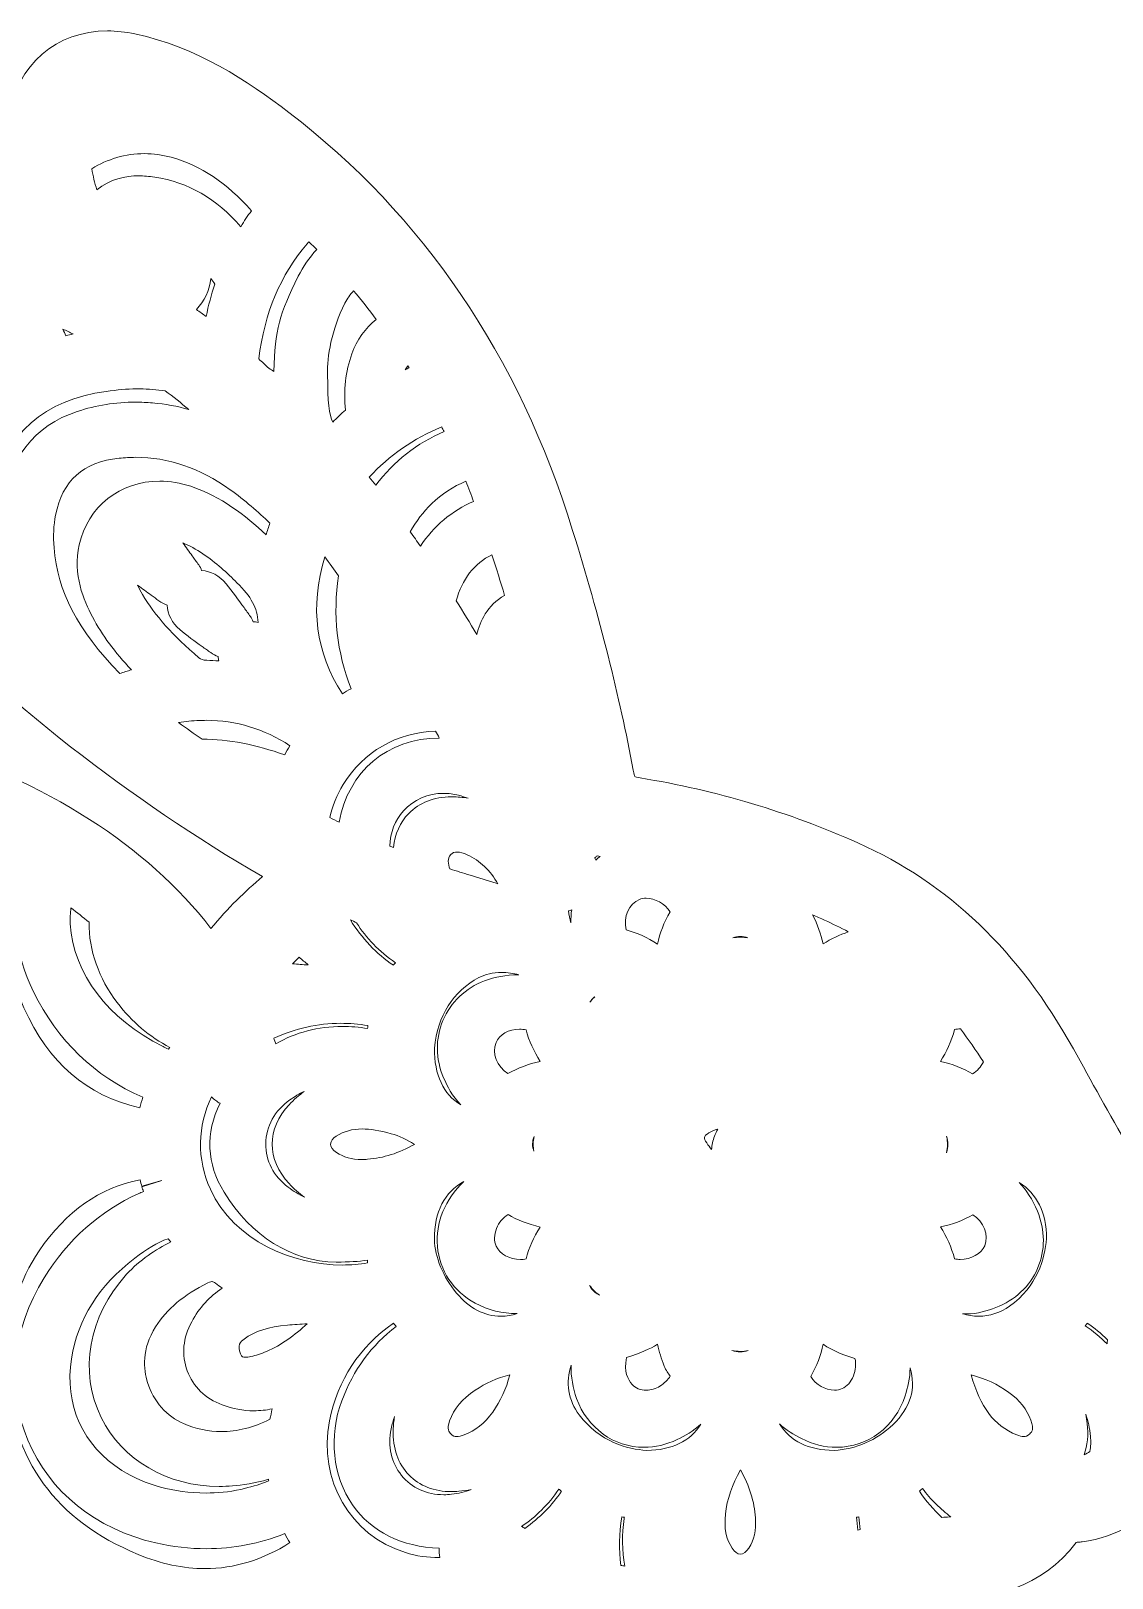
# Model space of a CAD drawing. Extents: x -678 to 5145, y -2063 to -793.
# Drawn here: x 1618 to 2184, y -1614 to -804 of the extents above; entities that cross this region are included whole.
import ezdxf

# ---------------------------------------------------------------- set-up
doc = ezdxf.new("R2010")
doc.units = 0
doc.header["$MEASUREMENT"] = 0
doc.layers.add('Layer 1', color=7, linetype='Continuous')

msp = doc.modelspace()

# ---------------------------------------------------------------- linework, layer by layer
at = {"layer": 'Layer 1', "lineweight": 0}
for points, knots in [([(2230.75, -1447.84), (2207.47, -1415.81), (2187.89, -1380.47), (2168.94, -1346.28), (2168.94, -1346.28), (2163.71, -1336.84), (2163.71, -1336.84), (2135.13, -1285.39), (2098.18, -1250.09), (2050.76, -1228.92), (2014.71, -1212.83), (1976.36, -1201.39), (1936.83, -1194.94), (1935.15, -1194.67), (1934.35, -1194.36), (1934.02, -1194.21), (1933.86, -1193.87), (1933.53, -1192.96), (1933.15, -1190.82), (1926.04, -1152.48), (1915.68, -1111.43), (1901.43, -1065.34), (1873.21, -973.96), (1823.19, -900.34), (1752.79, -846.57), (1731.13, -830.02), (1704.61, -812.19), (1672.13, -805.39), (1667.24, -804.37), (1662.42, -803.86), (1657.77, -803.86), (1630.9, -803.86), (1610.86, -821.26), (1605.47, -849.28), (1601.64, -869.12), (1605.89, -887.45), (1611.75, -904.66), (1584.46, -896.66), (1555.39, -892.56), (1525.18, -892.47), (1525.18, -892.47), (1524.93, -892.47), (1524.93, -892.47), (1491.42, -892.47), (1470.37, -913.57), (1469.96, -947.53), (1469.82, -959.97), (1471.8, -972.25), (1476.07, -985.06), (1489.4, -1025.13), (1512.58, -1061.64), (1546.88, -1096.66), (1604.72, -1155.7), (1669.3, -1206.13), (1738.93, -1246.61), (1730.11, -1254.17), (1720.6, -1263.22), (1711.99, -1273.73), (1694.97, -1251.84), (1673.62, -1232.67), (1648.44, -1216.73), (1594.63, -1182.64), (1532.83, -1163.24), (1459.49, -1157.4), (1442.07, -1156.01), (1425.06, -1155.32), (1408.92, -1155.32), (1347.3, -1155.32), (1292.89, -1165.25), (1242.61, -1185.71), (1124.61, -1233.69), (1041.18, -1319.55), (994.61, -1440.93), (962.8, -1523.86), (949.1, -1617.12), (952.73, -1726.02), (953.22, -1741.18), (953.93, -1755.97), (954.66, -1771.6), (930.01, -1753.82), (905.42, -1744.5), (879.82, -1743.15), (877.94, -1743.04), (876.03, -1743), (874.16, -1743), (813.04, -1743), (760.61, -1794.85), (757.25, -1858.61), (754.36, -1913.68), (779.64, -1955.15), (832.42, -1981.89), (876.2, -2004.08), (923.11, -2012.19), (967.27, -2017.65), (1020.17, -2024.21), (1078.3, -2027.56), (1150.23, -2028.25), (1165.53, -2028.4), (1181.72, -2028.45), (1199.72, -2028.45), (1225.59, -2028.45), (1251.9, -2028.31), (1277.33, -2028.16), (1302.74, -2028.04), (1329.01, -2027.89), (1354.83, -2027.89), (1391.7, -2027.89), (1422.14, -2028.18), (1450.65, -2028.82), (1485.49, -2029.6), (1519.48, -2031.13), (1552.18, -2040.99), (1577.07, -2048.49), (1599.6, -2052.14), (1621.08, -2052.14), (1623.52, -2052.14), (1626, -2052.1), (1628.42, -2052.01), (1650.94, -2051.12), (1668.97, -2042.43), (1679.18, -2027.54), (1689.34, -2012.7), (1690.94, -1992.84), (1683.69, -1971.62), (1679.36, -1958.94), (1672.93, -1947.28), (1664.09, -1936.13), (1667.32, -1934.27), (1670.38, -1932.34), (1673.26, -1930.33), (1677.63, -1938.53), (1682.15, -1946.69), (1686.54, -1954.64), (1691.11, -1962.91), (1695.85, -1971.49), (1700.34, -1979.94), (1708.8, -1995.86), (1721.04, -2008.03), (1736.73, -2016.14), (1774.78, -2035.76), (1814.19, -2045.73), (1853.81, -2045.73), (1865.4, -2045.73), (1877.17, -2044.87), (1888.79, -2043.17), (1899.5, -2041.61), (1910.14, -2039.44), (1920.41, -2037.35), (1934.42, -2034.48), (1948.91, -2031.53), (1963.32, -2030.22), (2005.98, -2026.3), (2033.71, -1995.68), (2035.68, -1950.32), (2037.59, -1906.36), (2013.56, -1873.66), (1971.39, -1862.84), (1956.56, -1859.03), (1941.26, -1857.17), (1924.6, -1857.17), (1914.82, -1857.17), (1904.86, -1857.81), (1894.13, -1859.12), (1893.45, -1859.21), (1892.83, -1859.25), (1892.32, -1859.27), (1892.21, -1858.9), (1892.09, -1858.41), (1891.96, -1857.79), (1890.28, -1849.59), (1889.72, -1841.2), (1889.12, -1832.29), (1888.9, -1828.84), (1888.66, -1825.4), (1888.35, -1821.98), (1888.26, -1820.76), (1888.31, -1820.17), (1888.37, -1819.95), (1888.5, -1819.81), (1888.86, -1819.5), (1889.65, -1819.02), (1912.93, -1805.43), (1931.76, -1785.47), (1947.25, -1757.98), (1964.1, -1728.08), (1979.99, -1695.16), (1998.77, -1651.22), (1999.02, -1650.64), (1999.22, -1650.07), (1999.41, -1649.55), (2012.56, -1647.67), (2024.36, -1643.01), (2035.82, -1638.49), (2042.75, -1635.75), (2049.29, -1633.17), (2055.97, -1631.24), (2067.9, -1627.78), (2080.48, -1626.94), (2093.79, -1626.06), (2096.34, -1625.9), (2098.91, -1625.74), (2101.46, -1625.53), (2120.21, -1624.17), (2147.1, -1619.5), (2165.15, -1595.22), (2165.5, -1595.17), (2165.88, -1595.13), (2166.19, -1595.09), (2166.88, -1595.02), (2167.56, -1594.95), (2168.23, -1594.86), (2186.77, -1592.25), (2202.08, -1583.47), (2213.76, -1568.77), (2226.64, -1552.54), (2235.65, -1534.61), (2240.57, -1515.46), (2247.4, -1488.94), (2244.09, -1466.18), (2230.75, -1447.84)], [0, 0, 0, 0, 1, 1, 1, 2, 2, 2, 3, 3, 3, 4, 4, 4, 5, 5, 5, 6, 6, 6, 7, 7, 7, 8, 8, 8, 9, 9, 9, 10, 10, 10, 11, 11, 11, 12, 12, 12, 13, 13, 13, 14, 14, 14, 15, 15, 15, 16, 16, 16, 17, 17, 17, 18, 18, 18, 19, 19, 19, 20, 20, 20, 21, 21, 21, 22, 22, 22, 23, 23, 23, 24, 24, 24, 25, 25, 25, 26, 26, 26, 27, 27, 27, 28, 28, 28, 29, 29, 29, 30, 30, 30, 31, 31, 31, 32, 32, 32, 33, 33, 33, 34, 34, 34, 35, 35, 35, 36, 36, 36, 37, 37, 37, 38, 38, 38, 39, 39, 39, 40, 40, 40, 41, 41, 41, 42, 42, 42, 43, 43, 43, 44, 44, 44, 45, 45, 45, 46, 46, 46, 47, 47, 47, 48, 48, 48, 49, 49, 49, 50, 50, 50, 51, 51, 51, 52, 52, 52, 53, 53, 53, 54, 54, 54, 55, 55, 55, 56, 56, 56, 57, 57, 57, 58, 58, 58, 59, 59, 59, 60, 60, 60, 61, 61, 61, 62, 62, 62, 63, 63, 63, 64, 64, 64, 65, 65, 65, 66, 66, 66, 67, 67, 67, 68, 68, 68, 69, 69, 69, 70, 70, 70, 71, 71, 71, 72, 72, 72, 73, 73, 73, 73]), ([(1677.14, -868.1), (1681.87, -868.1), (1686.59, -868.75), (1691.18, -870.03), (1706.76, -874.37), (1720.2, -883.29), (1733.16, -898.01), (1731.19, -900.71), (1729.37, -903.5), (1727.65, -906.34), (1714.94, -891.62), (1700.11, -883.11), (1682.51, -880.4), (1679.6, -879.94), (1676.79, -879.72), (1674.17, -879.72), (1667.32, -879.72), (1659.17, -881.31), (1652.18, -887.04), (1651.12, -883.42), (1650.21, -879.76), (1649.52, -876.02), (1657.73, -870.89), (1667.33, -868.1), (1677.14, -868.1)], [0, 0, 0, 0, 1, 1, 1, 2, 2, 2, 3, 3, 3, 4, 4, 4, 5, 5, 5, 6, 6, 6, 7, 7, 7, 8, 8, 8, 8]), ([(1762.29, -915.39), (1762.61, -914.99), (1762.96, -914.61), (1763.31, -914.23), (1764.67, -915.59), (1766.04, -916.96), (1767.39, -918.34), (1763.45, -922.55), (1760.17, -927.25), (1757.66, -932.32), (1747.95, -951.88), (1745.4, -960.23), (1744.96, -982.16), (1744.07, -981.58), (1743.19, -980.99), (1742.32, -980.45), (1740.46, -978.72), (1738.69, -977.11), (1736.98, -975.58), (1740.13, -951.3), (1748.42, -931.59), (1762.29, -915.39)], [0, 0, 0, 0, 1, 1, 1, 2, 2, 2, 3, 3, 3, 4, 4, 4, 5, 5, 5, 6, 6, 6, 7, 7, 7, 7]), ([(1714.03, -936.36), (1712.15, -941.95), (1710.64, -947.64), (1709.47, -953.38), (1707.76, -952.14), (1706.05, -950.9), (1704.32, -949.7), (1708.54, -945.34), (1711.2, -939.71), (1711.99, -933.52), (1712.66, -934.45), (1713.35, -935.39), (1714.03, -936.36)], [0, 0, 0, 0, 1, 1, 1, 2, 2, 2, 3, 3, 3, 4, 4, 4, 4]), ([(1782.16, -946.42), (1783.34, -944.07), (1784.89, -941.86), (1786.72, -939.86), (1790.81, -944.78), (1794.77, -949.82), (1798.57, -954.94), (1792.84, -959.42), (1788.41, -965.56), (1785.82, -972.85), (1782.49, -982.18), (1781.32, -992.11), (1782.4, -1002.36), (1780.17, -1004.33), (1777.95, -1006.46), (1775.73, -1008.74), (1773.82, -1004.57), (1773.16, -998.52), (1773.05, -983.69), (1773.05, -983.69), (1773.05, -983.43), (1773.05, -983.43), (1772.8, -974.69), (1775.06, -960.37), (1782.16, -946.42)], [0, 0, 0, 0, 1, 1, 1, 2, 2, 2, 3, 3, 3, 4, 4, 4, 5, 5, 5, 6, 6, 6, 7, 7, 7, 8, 8, 8, 8]), ([(1639.84, -962.52), (1638.55, -962.79), (1637.28, -963.09), (1636, -963.41), (1635.44, -962.25), (1634.91, -961.1), (1634.4, -959.95), (1636.22, -960.79), (1638.04, -961.65), (1639.84, -962.52)], [0, 0, 0, 0, 1, 1, 1, 2, 2, 2, 3, 3, 3, 3]), ([(1815.15, -979.28), (1815.35, -979.61), (1815.55, -979.94), (1815.75, -980.25), (1815.06, -980.57), (1814.35, -980.9), (1813.66, -981.23), (1814.06, -980.61), (1814.55, -979.94), (1815.15, -979.28)], [0, 0, 0, 0, 1, 1, 1, 2, 2, 2, 3, 3, 3, 3]), ([(1602.79, -1090.57), (1599.95, -1087.91), (1597.18, -1085.29), (1594.5, -1082.68), (1593.81, -1075.27), (1593.83, -1067.47), (1594.56, -1059.46), (1594.94, -1055.1), (1595.76, -1050.46), (1597.03, -1045.25), (1604.57, -1014.62), (1624.74, -996.92), (1657.01, -992.63), (1662.96, -991.85), (1667.9, -991.23), (1672.87, -991.23), (1673.46, -991.23), (1674.04, -991.25), (1674.8, -991.27), (1679.23, -991.34), (1683.58, -991.67), (1688.07, -992.23), (1692.2, -995.39), (1696.3, -998.65), (1700.38, -1002.07), (1694.41, -1000.4), (1688.07, -999.19), (1681.4, -998.61), (1678.41, -998.34), (1675.41, -998.21), (1672.45, -998.21), (1662.07, -998.21), (1651.81, -999.85), (1641.94, -1003.09), (1619.4, -1010.49), (1605.96, -1027.83), (1601.97, -1054.61), (1600.15, -1066.87), (1600.4, -1078.82), (1602.79, -1090.57)], [0, 0, 0, 0, 1, 1, 1, 2, 2, 2, 3, 3, 3, 4, 4, 4, 5, 5, 5, 6, 6, 6, 7, 7, 7, 8, 8, 8, 9, 9, 9, 10, 10, 10, 11, 11, 11, 12, 12, 12, 13, 13, 13, 13]), ([(1832.86, -1011.14), (1833.26, -1011.96), (1833.66, -1012.78), (1834.06, -1013.6), (1820.05, -1019.6), (1807.7, -1029.31), (1798.25, -1041.75), (1797.14, -1040.31), (1796.02, -1038.91), (1794.89, -1037.5), (1805.3, -1026.14), (1818.2, -1017.17), (1832.86, -1011.14)], [0, 0, 0, 0, 1, 1, 1, 2, 2, 2, 3, 3, 3, 4, 4, 4, 4]), ([(1664.2, -1140.31), (1641.98, -1117.24), (1631.65, -1097.39), (1629.77, -1074.43), (1629.28, -1068.27), (1629.53, -1062.68), (1630.59, -1057.36), (1634.12, -1039.29), (1645.02, -1029.54), (1663.91, -1027.56), (1666.79, -1027.25), (1669.67, -1027.1), (1672.49, -1027.1), (1689.74, -1027.1), (1705.96, -1032.64), (1722.1, -1044.06), (1729.64, -1049.4), (1736.71, -1055.8), (1742.88, -1061.57), (1742.12, -1063.63), (1741.46, -1065.69), (1740.86, -1067.75), (1729.88, -1057.25), (1717.31, -1047.69), (1701.37, -1042.28), (1696.01, -1040.46), (1690.54, -1039.53), (1685.12, -1039.53), (1664.35, -1039.53), (1647.4, -1052.94), (1642.98, -1072.88), (1639.52, -1088.53), (1645.29, -1101.96), (1649.94, -1110.69), (1655.02, -1120.23), (1661.61, -1129.21), (1670.3, -1138.38), (1668.26, -1138.96), (1666.22, -1139.6), (1664.2, -1140.31)], [0, 0, 0, 0, 1, 1, 1, 2, 2, 2, 3, 3, 3, 4, 4, 4, 5, 5, 5, 6, 6, 6, 7, 7, 7, 8, 8, 8, 9, 9, 9, 10, 10, 10, 11, 11, 11, 12, 12, 12, 13, 13, 13, 13]), ([(1849.53, -1050.24), (1838.25, -1054.96), (1828.62, -1063.12), (1821.71, -1073.67), (1819.93, -1071.1), (1818.16, -1068.57), (1816.37, -1066.07), (1819.4, -1060.6), (1823.11, -1055.76), (1827.63, -1051.33), (1832.79, -1046.3), (1838.85, -1042.35), (1845.5, -1039.64), (1846.89, -1043.15), (1848.24, -1046.7), (1849.53, -1050.24)], [0, 0, 0, 0, 1, 1, 1, 2, 2, 2, 3, 3, 3, 4, 4, 4, 5, 5, 5, 5]), ([(1736.65, -1113.53), (1735.81, -1113.33), (1734.96, -1113.22), (1734.1, -1113.14), (1733.74, -1112.16), (1733.26, -1111.23), (1732.63, -1110.39), (1731.53, -1108.9), (1730.44, -1107.35), (1729.31, -1105.78), (1726.36, -1101.69), (1723.32, -1097.44), (1719.87, -1093.27), (1716.43, -1089.06), (1711.9, -1086.66), (1707.07, -1086.4), (1706.72, -1085.33), (1706.21, -1084.31), (1705.54, -1083.39), (1704.43, -1081.86), (1703.3, -1080.3), (1702.17, -1078.69), (1700.58, -1076.47), (1698.96, -1074.21), (1697.28, -1071.95), (1700.71, -1073.32), (1704.19, -1075.16), (1707.76, -1077.57), (1714.5, -1082.1), (1720.57, -1087.77), (1725.59, -1092.72), (1733.16, -1100.14), (1736.27, -1105.93), (1736.65, -1113.53)], [0, 0, 0, 0, 1, 1, 1, 2, 2, 2, 3, 3, 3, 4, 4, 4, 5, 5, 5, 6, 6, 6, 7, 7, 7, 8, 8, 8, 9, 9, 9, 10, 10, 10, 11, 11, 11, 11]), ([(1778.85, -1089.19), (1775.68, -1109.34), (1777.88, -1129.16), (1785.42, -1148.23), (1783.76, -1149.07), (1782.23, -1149.98), (1780.79, -1150.86), (1766.75, -1129.19), (1763.72, -1105.71), (1771.58, -1079.24), (1774.04, -1082.52), (1776.46, -1085.84), (1778.85, -1089.19)], [0, 0, 0, 0, 1, 1, 1, 2, 2, 2, 3, 3, 3, 4, 4, 4, 4]), ([(1859.11, -1078.13), (1861.41, -1085.16), (1863.65, -1092.27), (1865.78, -1099.37), (1856.63, -1104.62), (1852.86, -1113), (1851.22, -1119.81), (1847.62, -1113.78), (1844.03, -1107.92), (1840.44, -1102.18), (1843.35, -1091.05), (1850.06, -1082.56), (1859.11, -1078.13)], [0, 0, 0, 0, 1, 1, 1, 2, 2, 2, 3, 3, 3, 4, 4, 4, 4]), ([(1676.13, -1098.86), (1675.17, -1097.22), (1674.31, -1095.64), (1673.58, -1094.11), (1675.95, -1095.89), (1678.32, -1097.6), (1680.63, -1099.26), (1682, -1100.23), (1683.37, -1101.21), (1684.7, -1102.2), (1686.08, -1103.2), (1687.5, -1103.94), (1688.96, -1104.44), (1689.21, -1109.25), (1691.58, -1113.8), (1695.72, -1117.32), (1699.53, -1120.56), (1703.5, -1123.38), (1707.32, -1126.12), (1708.85, -1127.19), (1710.36, -1128.27), (1711.86, -1129.36), (1713.08, -1130.27), (1714.39, -1130.94), (1715.72, -1131.43), (1715.79, -1132.18), (1715.9, -1132.95), (1716.07, -1133.69), (1713.97, -1133.53), (1711.86, -1133.42), (1709.75, -1133.38), (1707.63, -1133.35), (1706.7, -1132.89), (1705.66, -1132.02), (1691.89, -1120.3), (1682.78, -1110.08), (1676.13, -1098.86)], [0, 0, 0, 0, 1, 1, 1, 2, 2, 2, 3, 3, 3, 4, 4, 4, 5, 5, 5, 6, 6, 6, 7, 7, 7, 8, 8, 8, 9, 9, 9, 10, 10, 10, 11, 11, 11, 12, 12, 12, 12]), ([(1707.29, -1174.68), (1703.24, -1171.86), (1699.18, -1168.95), (1695.03, -1165.94), (1698.65, -1165.37), (1702.29, -1165.03), (1705.94, -1164.86), (1707.14, -1164.83), (1708.34, -1164.79), (1709.54, -1164.79), (1725.12, -1164.79), (1739.84, -1169.27), (1753.36, -1178.09), (1752.34, -1179.68), (1751.43, -1181.3), (1750.64, -1182.94), (1735.76, -1177.49), (1721.19, -1174.7), (1707.29, -1174.68)], [0, 0, 0, 0, 1, 1, 1, 2, 2, 2, 3, 3, 3, 4, 4, 4, 5, 5, 5, 6, 6, 6, 6]), ([(1779.05, -1218.17), (1777.46, -1217.37), (1775.86, -1216.55), (1774.27, -1215.73), (1775.64, -1209.59), (1777.97, -1203.8), (1781.25, -1198.44), (1791.8, -1181.22), (1809.34, -1171.11), (1829.62, -1170.48), (1830.27, -1171.66), (1830.93, -1172.84), (1831.59, -1174.05), (1804.28, -1174.17), (1784.02, -1191.54), (1779.05, -1218.17)], [0, 0, 0, 0, 1, 1, 1, 2, 2, 2, 3, 3, 3, 4, 4, 4, 5, 5, 5, 5]), ([(1838.38, -1204.85), (1838.38, -1204.85), (1837.92, -1204.85), (1837.92, -1204.85), (1828.85, -1204.85), (1821.13, -1207.88), (1815.57, -1213.58), (1811, -1218.24), (1808.28, -1224.35), (1807.59, -1231.4), (1806.97, -1231.14), (1806.35, -1230.87), (1805.73, -1230.61), (1805.86, -1223.6), (1808.36, -1217.13), (1812.91, -1212.12), (1818.16, -1206.35), (1825.76, -1203.03), (1833.77, -1203.03), (1836.39, -1203.03), (1839.07, -1203.38), (1841.71, -1204.05), (1843.41, -1204.49), (1845.07, -1205), (1846.69, -1205.56), (1843.99, -1205.13), (1841.22, -1204.89), (1838.38, -1204.85)], [0, 0, 0, 0, 1, 1, 1, 2, 2, 2, 3, 3, 3, 4, 4, 4, 5, 5, 5, 6, 6, 6, 7, 7, 7, 8, 8, 8, 9, 9, 9, 9]), ([(1862.3, -1250.45), (1861.97, -1250.32), (1861.64, -1250.21), (1861.32, -1250.09), (1856.76, -1248.56), (1852.17, -1247.17), (1847.74, -1245.84), (1844.08, -1244.75), (1840.6, -1243.69), (1837.16, -1242.58), (1836.16, -1240.03), (1835.65, -1237.01), (1837.58, -1235.06), (1838.49, -1234.15), (1839.55, -1233.73), (1840.99, -1233.73), (1842.52, -1233.73), (1844.32, -1234.22), (1846.21, -1235.13), (1853.03, -1238.43), (1858.22, -1243.27), (1862.3, -1250.45)], [0, 0, 0, 0, 1, 1, 1, 2, 2, 2, 3, 3, 3, 4, 4, 4, 5, 5, 5, 6, 6, 6, 7, 7, 7, 7]), ([(1914.31, -1235.75), (1914.8, -1235.84), (1915.33, -1235.93), (1915.88, -1236), (1915.06, -1236.66), (1914.26, -1237.35), (1913.49, -1238.08), (1913.36, -1237.61), (1913.22, -1237.15), (1913.05, -1236.7), (1913.47, -1236.37), (1913.89, -1236.06), (1914.31, -1235.75)], [0, 0, 0, 0, 1, 1, 1, 2, 2, 2, 3, 3, 3, 4, 4, 4, 4]), ([(1607.82, -1243.46), (1609.04, -1244.09), (1610.24, -1244.75), (1611.42, -1245.4), (1606.71, -1265.57), (1609.33, -1287.09), (1619.06, -1306.89), (1631.68, -1332.59), (1650.94, -1351.18), (1676.35, -1362.16), (1675.7, -1363.86), (1675.11, -1365.7), (1674.69, -1367.65), (1646.79, -1361.27), (1626.91, -1344.11), (1614.05, -1315.38), (1607.47, -1300.68), (1604.61, -1285.63), (1604.76, -1266.54), (1604.78, -1258.81), (1605.81, -1251.09), (1607.82, -1243.46)], [0, 0, 0, 0, 1, 1, 1, 2, 2, 2, 3, 3, 3, 4, 4, 4, 5, 5, 5, 6, 6, 6, 7, 7, 7, 7]), ([(1638.62, -1262.95), (1641.87, -1265.39), (1645.02, -1267.9), (1648.1, -1270.49), (1648.04, -1285.21), (1653.18, -1299.97), (1662.89, -1312.61), (1670.65, -1322.72), (1679.89, -1330.55), (1690.42, -1336), (1690.16, -1336.31), (1689.92, -1336.6), (1689.69, -1336.89), (1688.69, -1336.42), (1687.65, -1335.89), (1686.97, -1335.55), (1657.55, -1320.79), (1640.24, -1297.98), (1638.2, -1271.27), (1638.22, -1268.45), (1638.35, -1265.66), (1638.62, -1262.95)], [0, 0, 0, 0, 1, 1, 1, 2, 2, 2, 3, 3, 3, 4, 4, 4, 5, 5, 5, 6, 6, 6, 7, 7, 7, 7]), ([(1936.39, -1258.54), (1937.47, -1258.12), (1938.65, -1257.92), (1939.91, -1257.92), (1944.7, -1257.92), (1949.65, -1260.82), (1952.42, -1265.06), (1949.18, -1270.62), (1947.14, -1276.32), (1945.92, -1281.91), (1940.62, -1278.49), (1935.19, -1276.08), (1929.4, -1274.55), (1927.92, -1267.7), (1930.82, -1260.71), (1936.39, -1258.54)], [0, 0, 0, 0, 1, 1, 1, 2, 2, 2, 3, 3, 3, 4, 4, 4, 5, 5, 5, 5]), ([(1808.61, -1291.71), (1808.25, -1292.15), (1807.88, -1292.57), (1807.52, -1293.01), (1798.78, -1287.09), (1790.98, -1278.85), (1784.98, -1269.31), (1786.08, -1269.78), (1787.15, -1270.27), (1788.25, -1270.75), (1793.26, -1278.76), (1800.09, -1285.78), (1808.61, -1291.71)], [0, 0, 0, 0, 1, 1, 1, 2, 2, 2, 3, 3, 3, 4, 4, 4, 4]), ([(1900.92, -1263.95), (1900.63, -1266.19), (1900.5, -1268.5), (1900.54, -1270.85), (1899.88, -1268.81), (1899.45, -1266.72), (1899.25, -1264.61), (1899.81, -1264.41), (1900.36, -1264.19), (1900.92, -1263.95)], [0, 0, 0, 0, 1, 1, 1, 2, 2, 2, 3, 3, 3, 3]), ([(2033.42, -1269.42), (2037.63, -1271.29), (2041.76, -1273.35), (2045.81, -1275.54), (2041.29, -1277.09), (2036.86, -1279.2), (2032.6, -1281.86), (2031.49, -1276.79), (2029.76, -1271.66), (2027.08, -1266.63), (2029.23, -1267.56), (2031.34, -1268.49), (2033.42, -1269.42)], [0, 0, 0, 0, 1, 1, 1, 2, 2, 2, 3, 3, 3, 4, 4, 4, 4]), ([(1989.28, -1277.98), (1990.64, -1277.98), (1991.96, -1278.23), (1993.21, -1278.72), (1992.05, -1278.47), (1990.88, -1278.32), (1989.73, -1278.31), (1989.73, -1278.31), (1989.3, -1278.31), (1989.3, -1278.31), (1987.93, -1278.31), (1986.6, -1278.45), (1985.34, -1278.72), (1986.58, -1278.23), (1987.91, -1277.98), (1989.28, -1277.98)], [0, 0, 0, 0, 1, 1, 1, 2, 2, 2, 3, 3, 3, 4, 4, 4, 5, 5, 5, 5]), ([(1754.74, -1292.26), (1755.87, -1291.11), (1757.02, -1289.97), (1758.17, -1288.84), (1759.75, -1290.13), (1761.3, -1291.48), (1762.87, -1292.84), (1760.12, -1292.7), (1757.42, -1292.52), (1754.74, -1292.26)], [0, 0, 0, 0, 1, 1, 1, 2, 2, 2, 3, 3, 3, 3]), ([(1872.67, -1298.07), (1866.64, -1298.07), (1860.81, -1299.13), (1855.32, -1301.21), (1845.28, -1304.99), (1837.52, -1312.35), (1833.5, -1321.88), (1829.45, -1331.43), (1829.58, -1342.14), (1833.84, -1352), (1835.65, -1356.17), (1838.38, -1361.62), (1842.9, -1366.15), (1833.66, -1360.52), (1829, -1350.56), (1829, -1336.37), (1830.8, -1319.31), (1838.65, -1306.91), (1852.37, -1299.46), (1855.61, -1297.71), (1859.7, -1296.78), (1864.18, -1296.78), (1867.29, -1296.78), (1870.39, -1297.23), (1873.29, -1298.07), (1873.29, -1298.07), (1872.67, -1298.07), (1872.67, -1298.07)], [0, 0, 0, 0, 1, 1, 1, 2, 2, 2, 3, 3, 3, 4, 4, 4, 5, 5, 5, 6, 6, 6, 7, 7, 7, 8, 8, 8, 9, 9, 9, 9]), ([(1911.85, -1310.57), (1912.22, -1310.19), (1912.62, -1309.86), (1913.04, -1309.53), (1912.91, -1309.66), (1912.78, -1309.75), (1912.65, -1309.88), (1911.85, -1310.68), (1911.14, -1311.53), (1910.5, -1312.41), (1910.89, -1311.75), (1911.31, -1311.13), (1911.85, -1310.57)], [0, 0, 0, 0, 1, 1, 1, 2, 2, 2, 3, 3, 3, 4, 4, 4, 4]), ([(1745.98, -1334.16), (1745.8, -1333.65), (1745.11, -1331.72), (1744.92, -1331.26), (1756.22, -1326.05), (1767.97, -1323.43), (1779.9, -1323.43), (1784.58, -1323.43), (1789.37, -1323.83), (1794.18, -1324.62), (1794.13, -1325.13), (1794.08, -1325.64), (1794.02, -1326.16), (1789.54, -1325.43), (1785.13, -1325.07), (1780.79, -1325.07), (1768.13, -1325.07), (1756.35, -1328.19), (1745.98, -1334.16)], [0, 0, 0, 0, 1, 1, 1, 2, 2, 2, 3, 3, 3, 4, 4, 4, 5, 5, 5, 6, 6, 6, 6]), ([(1877.04, -1326.86), (1878.57, -1332.58), (1881.05, -1338.11), (1884.43, -1343.36), (1878.28, -1344.69), (1872.72, -1346.8), (1867.55, -1349.76), (1861.79, -1346.08), (1858.95, -1339.1), (1861.28, -1333.49), (1863.01, -1329.3), (1867.95, -1326.49), (1873.54, -1326.49), (1874.72, -1326.49), (1875.89, -1326.62), (1877.04, -1326.86)], [0, 0, 0, 0, 1, 1, 1, 2, 2, 2, 3, 3, 3, 4, 4, 4, 5, 5, 5, 5]), ([(2101.5, -1326.64), (2102.43, -1326.44), (2103.41, -1326.35), (2104.41, -1326.35), (2104.41, -1326.35), (2104.52, -1326.35), (2104.52, -1326.35), (2108.69, -1331.77), (2112.72, -1337.53), (2116.55, -1343.56), (2115.29, -1346.15), (2113.32, -1348.39), (2110.94, -1349.88), (2105.78, -1346.86), (2100.2, -1344.69), (2094.01, -1343.34), (2097.16, -1338.44), (2099.84, -1332.9), (2101.5, -1326.64)], [0, 0, 0, 0, 1, 1, 1, 2, 2, 2, 3, 3, 3, 4, 4, 4, 5, 5, 5, 6, 6, 6, 6]), ([(1752.88, -1407.32), (1755.42, -1410.04), (1758.13, -1412.41), (1760.99, -1414.43), (1758.08, -1413.03), (1755.22, -1411.28), (1752.39, -1409.2), (1744.83, -1403.63), (1740.55, -1395.34), (1740.66, -1386.45), (1740.79, -1377.39), (1745.38, -1369.03), (1753.3, -1363.51), (1755.76, -1361.78), (1758.3, -1360.3), (1760.86, -1359.06), (1758.06, -1361.07), (1755.42, -1363.38), (1752.94, -1366.02), (1741.12, -1378.59), (1741.1, -1394.81), (1752.88, -1407.32)], [0, 0, 0, 0, 1, 1, 1, 2, 2, 2, 3, 3, 3, 4, 4, 4, 5, 5, 5, 6, 6, 6, 7, 7, 7, 7]), ([(1712.26, -1361.92), (1713.74, -1363.36), (1715.25, -1364.46), (1716.74, -1365.3), (1708.94, -1380.89), (1709.65, -1396.88), (1718.89, -1411.88), (1733.17, -1435.05), (1754, -1448.02), (1777.53, -1448.44), (1777.53, -1448.44), (1777.72, -1448.44), (1777.72, -1448.44), (1784.22, -1448.44), (1789.36, -1448.13), (1793.89, -1447.44), (1793.93, -1447.91), (1793.98, -1448.39), (1794.04, -1448.86), (1789.74, -1449.59), (1785.28, -1449.97), (1780.72, -1449.97), (1755.36, -1449.97), (1724.19, -1437.69), (1711.68, -1410.27), (1704.48, -1394.53), (1704.9, -1377.06), (1712.26, -1361.92)], [0, 0, 0, 0, 1, 1, 1, 2, 2, 2, 3, 3, 3, 4, 4, 4, 5, 5, 5, 6, 6, 6, 7, 7, 7, 8, 8, 8, 9, 9, 9, 9]), ([(1777.61, -1382.47), (1781.69, -1379.92), (1785.99, -1378.72), (1791.16, -1378.72), (1795.37, -1378.72), (1800.21, -1379.52), (1806.43, -1381.2), (1810.67, -1382.37), (1814.55, -1384.35), (1818.54, -1386.79), (1810.4, -1391.42), (1802.4, -1393.93), (1794, -1394.59), (1792.96, -1394.66), (1791.96, -1394.72), (1791.01, -1394.72), (1785.77, -1394.72), (1781.43, -1393.53), (1777.73, -1391.11), (1775.77, -1389.82), (1774.64, -1388.19), (1774.65, -1386.61), (1774.67, -1385.13), (1775.73, -1383.66), (1777.61, -1382.47)], [0, 0, 0, 0, 1, 1, 1, 2, 2, 2, 3, 3, 3, 4, 4, 4, 5, 5, 5, 6, 6, 6, 7, 7, 7, 8, 8, 8, 8]), ([(1881.16, -1390.38), (1880.68, -1389.18), (1880.43, -1387.9), (1880.43, -1386.59), (1880.43, -1385.24), (1880.7, -1383.93), (1881.21, -1382.69), (1880.94, -1383.97), (1880.77, -1385.32), (1880.77, -1386.72), (1880.75, -1387.96), (1880.9, -1389.18), (1881.16, -1390.38)], [0, 0, 0, 0, 1, 1, 1, 2, 2, 2, 3, 3, 3, 4, 4, 4, 4]), ([(1975.72, -1382.53), (1974.87, -1384.81), (1974.39, -1387.12), (1974.21, -1389.4), (1973.26, -1388.41), (1972.41, -1387.3), (1971.62, -1386.08), (1969.86, -1383.35), (1969.78, -1382.77), (1972.79, -1380.78), (1974.01, -1379.96), (1975.61, -1379.32), (1977.44, -1378.92), (1976.78, -1380.05), (1976.2, -1381.24), (1975.72, -1382.53)], [0, 0, 0, 0, 1, 1, 1, 2, 2, 2, 3, 3, 3, 4, 4, 4, 5, 5, 5, 5]), ([(2097.24, -1382.49), (2097.8, -1383.95), (2097.95, -1385.37), (2097.95, -1386.7), (2097.95, -1388.1), (2097.78, -1389.62), (2097.16, -1391.15), (2097.53, -1389.74), (2097.73, -1388.25), (2097.75, -1386.68), (2097.75, -1385.94), (2097.67, -1384.37), (2097.24, -1382.49)], [0, 0, 0, 0, 1, 1, 1, 2, 2, 2, 3, 3, 3, 4, 4, 4, 4]), ([(1708.89, -1608.9), (1697.56, -1608.9), (1685.73, -1606.39), (1673.77, -1601.45), (1630.63, -1583.58), (1607.98, -1552.45), (1604.52, -1506.23), (1604.43, -1505.02), (1604.57, -1503.39), (1604.74, -1501.65), (1604.85, -1500.54), (1604.94, -1499.41), (1605.01, -1498.16), (1605.96, -1476.06), (1611.52, -1457.9), (1621.97, -1442.59), (1636.33, -1421.62), (1653.64, -1409.42), (1674.82, -1405.36), (1675.13, -1406.58), (1675.48, -1407.72), (1675.79, -1408.76), (1675.79, -1408.76), (1686.26, -1405.68), (1686.26, -1405.68), (1686.26, -1405.68), (1675.84, -1408.96), (1675.84, -1408.96), (1676.08, -1409.8), (1676.33, -1410.66), (1676.57, -1411.48), (1675.71, -1411.88), (1674.84, -1412.26), (1674.24, -1412.53), (1653.76, -1421.73), (1637.08, -1436.54), (1624.63, -1456.6), (1607.89, -1483.58), (1604.76, -1514.57), (1616.03, -1541.62), (1627.31, -1568.64), (1651.72, -1588.26), (1683.02, -1595.42), (1691.95, -1597.46), (1700.89, -1598.5), (1709.62, -1598.5), (1723.65, -1598.5), (1737.44, -1595.84), (1750.68, -1590.57), (1751.43, -1592.14), (1752.3, -1593.74), (1753.36, -1595.29), (1739.11, -1604.33), (1724.17, -1608.9), (1708.89, -1608.9)], [0, 0, 0, 0, 1, 1, 1, 2, 2, 2, 3, 3, 3, 4, 4, 4, 5, 5, 5, 6, 6, 6, 7, 7, 7, 8, 8, 8, 9, 9, 9, 10, 10, 10, 11, 11, 11, 12, 12, 12, 13, 13, 13, 14, 14, 14, 15, 15, 15, 16, 16, 16, 17, 17, 17, 18, 18, 18, 18]), ([(1830.6, -1440.22), (1831.68, -1452.9), (1838.91, -1463.74), (1850.44, -1469.97), (1857.11, -1473.58), (1864.49, -1475.4), (1872.36, -1475.42), (1869.53, -1476.31), (1866.71, -1476.77), (1863.89, -1476.77), (1855.29, -1476.77), (1847.25, -1472.6), (1840.66, -1464.69), (1833.5, -1456.13), (1829.25, -1445.89), (1829, -1436.58), (1828.93, -1422.08), (1834.32, -1411.64), (1844.45, -1406.28), (1834.66, -1415.41), (1829.53, -1427.84), (1830.6, -1440.22)], [0, 0, 0, 0, 1, 1, 1, 2, 2, 2, 3, 3, 3, 4, 4, 4, 5, 5, 5, 6, 6, 6, 7, 7, 7, 7]), ([(2130.28, -1471.5), (2125.51, -1474.93), (2119.88, -1476.75), (2114, -1476.75), (2111.17, -1476.75), (2108.35, -1476.31), (2105.63, -1475.49), (2106.31, -1475.55), (2106.96, -1475.57), (2107.64, -1475.57), (2113.52, -1475.57), (2118.93, -1473.8), (2122.99, -1472.27), (2133.11, -1468.44), (2140.92, -1461.14), (2144.97, -1451.72), (2149.03, -1442.32), (2148.97, -1431.66), (2144.82, -1421.7), (2142.32, -1415.72), (2139.14, -1410.73), (2135.29, -1406.83), (2144.46, -1412.3), (2149.63, -1422.57), (2149.59, -1436.09), (2148.75, -1446.64), (2144.69, -1461.19), (2130.28, -1471.5)], [0, 0, 0, 0, 1, 1, 1, 2, 2, 2, 3, 3, 3, 4, 4, 4, 5, 5, 5, 6, 6, 6, 7, 7, 7, 8, 8, 8, 9, 9, 9, 9]), ([(1884.43, -1430.11), (1880.97, -1435.45), (1878.55, -1440.93), (1877.02, -1446.76), (1876.07, -1446.98), (1875.05, -1447.07), (1874.03, -1447.07), (1868.51, -1447.07), (1863.07, -1444.07), (1861.33, -1440.08), (1860.17, -1437.4), (1860.26, -1434.03), (1861.57, -1430.81), (1862.81, -1427.75), (1864.96, -1425.19), (1867.6, -1423.52), (1872.47, -1426.4), (1878, -1428.57), (1884.43, -1430.11)], [0, 0, 0, 0, 1, 1, 1, 2, 2, 2, 3, 3, 3, 4, 4, 4, 5, 5, 5, 6, 6, 6, 6]), ([(2101.5, -1446.75), (2099.84, -1440.66), (2097.36, -1435.07), (2094.12, -1430.04), (2100.37, -1428.71), (2105.93, -1426.6), (2111.06, -1423.63), (2116.66, -1427.13), (2119.57, -1434.34), (2117.26, -1439.88), (2115.56, -1443.96), (2110.04, -1447.04), (2104.43, -1447.04), (2103.41, -1447.04), (2102.43, -1446.95), (2101.5, -1446.75)], [0, 0, 0, 0, 1, 1, 1, 2, 2, 2, 3, 3, 3, 4, 4, 4, 5, 5, 5, 5]), ([(1667.81, -1454.84), (1647.7, -1476.95), (1642.61, -1505.72), (1654.55, -1529.87), (1665.51, -1552.08), (1689.16, -1565.87), (1716.27, -1565.89), (1718.58, -1565.89), (1720.93, -1565.78), (1723.26, -1565.56), (1728.29, -1565.12), (1735.01, -1564.29), (1742.12, -1562.16), (1742.15, -1562.45), (1742.19, -1562.74), (1742.23, -1563.03), (1741.61, -1563.25), (1740.99, -1563.49), (1740.46, -1563.67), (1736.76, -1565.03), (1732.68, -1566.24), (1727.6, -1567.42), (1721.46, -1568.86), (1714.97, -1569.21), (1709.4, -1569.37), (1692.06, -1569.06), (1677.65, -1565.2), (1665.37, -1557.51), (1644.93, -1544.72), (1635.03, -1522.86), (1638.9, -1499.03), (1642.3, -1477.99), (1653.18, -1460.79), (1672.16, -1446.42), (1678.32, -1441.75), (1683.64, -1437.98), (1689.54, -1436.29), (1690, -1436.82), (1690.45, -1437.33), (1690.91, -1437.86), (1683.02, -1441.99), (1674.75, -1447.2), (1667.81, -1454.84)], [0, 0, 0, 0, 1, 1, 1, 2, 2, 2, 3, 3, 3, 4, 4, 4, 5, 5, 5, 6, 6, 6, 7, 7, 7, 8, 8, 8, 9, 9, 9, 10, 10, 10, 11, 11, 11, 12, 12, 12, 13, 13, 13, 14, 14, 14, 14]), ([(1710.4, -1459.33), (1711.73, -1458.68), (1712.41, -1458.61), (1712.64, -1458.61), (1713.13, -1458.61), (1713.81, -1459.08), (1714.3, -1459.46), (1715.45, -1460.39), (1716.63, -1461.27), (1717.85, -1462.09), (1711.29, -1466.37), (1705.96, -1472.23), (1701.89, -1479.63), (1697.32, -1487.95), (1696.48, -1497.1), (1699.54, -1505.37), (1702.59, -1513.57), (1709.09, -1519.89), (1717.87, -1523.19), (1723.32, -1525.23), (1728.91, -1526.27), (1734.48, -1526.27), (1737.67, -1526.27), (1740.86, -1525.94), (1744.05, -1525.26), (1743.61, -1527.07), (1743.23, -1528.91), (1742.9, -1530.75), (1734.08, -1535.07), (1725.72, -1537.16), (1717.42, -1537.16), (1710.71, -1537.16), (1704.23, -1535.81), (1697.56, -1533.01), (1688.98, -1529.42), (1681.78, -1521.18), (1678.76, -1511.53), (1676.59, -1504.61), (1675.57, -1493.93), (1682.98, -1482.29), (1688.94, -1472.94), (1697.65, -1465.64), (1710.4, -1459.33)], [0, 0, 0, 0, 1, 1, 1, 2, 2, 2, 3, 3, 3, 4, 4, 4, 5, 5, 5, 6, 6, 6, 7, 7, 7, 8, 8, 8, 9, 9, 9, 10, 10, 10, 11, 11, 11, 12, 12, 12, 13, 13, 13, 14, 14, 14, 14]), ([(1912.93, -1463.73), (1913.73, -1464.47), (1914.55, -1465.13), (1915.42, -1465.69), (1913.84, -1465), (1912.49, -1463.93), (1911.43, -1462.54), (1910.98, -1461.94), (1910.61, -1461.28), (1910.29, -1460.61), (1911.03, -1461.7), (1911.91, -1462.76), (1912.93, -1463.73)], [0, 0, 0, 0, 1, 1, 1, 2, 2, 2, 3, 3, 3, 4, 4, 4, 4]), ([(1741.08, -1495.21), (1738.26, -1496.41), (1735.51, -1497.32), (1732.94, -1497.87), (1731.83, -1498.1), (1730.82, -1498.23), (1730, -1498.23), (1728.6, -1498.23), (1728.27, -1498.23), (1727.49, -1496.43), (1725.63, -1492.11), (1727.47, -1490.03), (1729.29, -1488.72), (1735.03, -1484.55), (1742.25, -1482.23), (1751.99, -1481.45), (1755.45, -1481.18), (1758.93, -1480.92), (1762.45, -1480.72), (1755.67, -1486.75), (1748.97, -1491.82), (1741.08, -1495.21)], [0, 0, 0, 0, 1, 1, 1, 2, 2, 2, 3, 3, 3, 4, 4, 4, 5, 5, 5, 6, 6, 6, 7, 7, 7, 7]), ([(1807.61, -1480.41), (1808.07, -1481), (1808.54, -1481.58), (1809.03, -1482.13), (1796.12, -1491.82), (1786.53, -1504.86), (1780.5, -1521.02), (1773.56, -1539.66), (1775.73, -1560.57), (1786.17, -1575.58), (1795.93, -1589.63), (1811.98, -1597.59), (1831.59, -1598.17), (1831.48, -1599.77), (1831.57, -1601.45), (1831.93, -1603.16), (1831.93, -1603.16), (1831.59, -1603.16), (1831.59, -1603.16), (1825.48, -1603.16), (1819.54, -1602.29), (1813.93, -1600.54), (1784.78, -1591.5), (1768.04, -1562.52), (1774.14, -1531.6), (1778.37, -1510.07), (1789.63, -1492.86), (1807.61, -1480.41)], [0, 0, 0, 0, 1, 1, 1, 2, 2, 2, 3, 3, 3, 4, 4, 4, 5, 5, 5, 6, 6, 6, 7, 7, 7, 8, 8, 8, 9, 9, 9, 9]), ([(2181.31, -1491.27), (2177.92, -1487.81), (2174.1, -1484.62), (2169.85, -1481.72), (2170.22, -1481.27), (2170.6, -1480.81), (2170.96, -1480.36), (2174.68, -1482.87), (2178.21, -1485.81), (2181.56, -1489.12), (2181.46, -1489.83), (2181.38, -1490.54), (2181.31, -1491.27)], [0, 0, 0, 0, 1, 1, 1, 2, 2, 2, 3, 3, 3, 4, 4, 4, 4]), ([(1952.55, -1508.14), (1951.33, -1510.05), (1949.53, -1511.8), (1947.12, -1513.39), (1944.99, -1514.75), (1942.46, -1515.52), (1939.98, -1515.52), (1936.96, -1515.52), (1934.26, -1514.41), (1932.6, -1512.48), (1930.27, -1509.74), (1928.18, -1505.94), (1929.69, -1498.45), (1937.34, -1495.75), (1941.8, -1494.02), (1945.92, -1491.49), (1946.7, -1495.22), (1947.83, -1499.05), (1949.4, -1502.86), (1950.31, -1505.04), (1951.53, -1506.79), (1952.55, -1508.14)], [0, 0, 0, 0, 1, 1, 1, 2, 2, 2, 3, 3, 3, 4, 4, 4, 5, 5, 5, 6, 6, 6, 7, 7, 7, 7]), ([(1989.26, -1495.19), (1989.28, -1495.19), (1989.28, -1495.19), (1989.3, -1495.19), (1990.68, -1495.19), (1992.08, -1495.01), (1993.43, -1494.7), (1992.03, -1495.24), (1990.61, -1495.37), (1989.22, -1495.39), (1987.84, -1495.39), (1986.36, -1495.24), (1984.87, -1494.64), (1986.27, -1494.99), (1987.75, -1495.19), (1989.26, -1495.19)], [0, 0, 0, 0, 1, 1, 1, 2, 2, 2, 3, 3, 3, 4, 4, 4, 5, 5, 5, 5]), ([(2032.6, -1491.47), (2037.95, -1494.93), (2043.46, -1497.37), (2049.3, -1498.9), (2049.92, -1501.78), (2049.65, -1505.01), (2048.48, -1507.96), (2047.21, -1511.16), (2045.08, -1513.61), (2042.6, -1514.66), (2041.38, -1515.19), (2040.01, -1515.45), (2038.57, -1515.45), (2033.76, -1515.45), (2028.81, -1512.57), (2026.11, -1508.38), (2029.36, -1502.8), (2031.38, -1497.08), (2032.6, -1491.47)], [0, 0, 0, 0, 1, 1, 1, 2, 2, 2, 3, 3, 3, 4, 4, 4, 5, 5, 5, 6, 6, 6, 6]), ([(1940.22, -1547.02), (1930.05, -1546.4), (1915.77, -1542.64), (1904.91, -1528.45), (1899.08, -1520.84), (1897.66, -1511.22), (1900.59, -1502.44), (1900.52, -1508.54), (1901.49, -1514.39), (1903.47, -1519.85), (1909.12, -1535.38), (1922.98, -1545.39), (1938.81, -1545.39), (1944.7, -1545.39), (1950.53, -1544.05), (1956.12, -1541.39), (1960.31, -1539.38), (1964.81, -1536.92), (1968.58, -1533.26), (1963.06, -1542.15), (1953.33, -1546.94), (1940.22, -1547.02)], [0, 0, 0, 0, 1, 1, 1, 2, 2, 2, 3, 3, 3, 4, 4, 4, 5, 5, 5, 6, 6, 6, 7, 7, 7, 7]), ([(2069.22, -1533.48), (2060.64, -1541.7), (2049.67, -1546.49), (2038.32, -1547), (2024.98, -1546.98), (2015.16, -1542.13), (2009.7, -1533.1), (2013.18, -1536.47), (2017.37, -1538.82), (2021.29, -1540.84), (2027.17, -1543.85), (2033.35, -1545.38), (2039.63, -1545.38), (2056.19, -1545.38), (2070.29, -1534.77), (2075.56, -1518.38), (2076.87, -1514.26), (2078.2, -1509.25), (2078.16, -1503.86), (2081.39, -1514.48), (2078.38, -1524.74), (2069.22, -1533.48)], [0, 0, 0, 0, 1, 1, 1, 2, 2, 2, 3, 3, 3, 4, 4, 4, 5, 5, 5, 6, 6, 6, 7, 7, 7, 7]), ([(1868.48, -1507.48), (1866.6, -1514.83), (1863.67, -1521.26), (1859.59, -1526.92), (1855.29, -1532.92), (1850.39, -1536.83), (1844.59, -1538.93), (1843.1, -1539.47), (1841.75, -1539.77), (1840.69, -1539.77), (1839.64, -1539.77), (1838.73, -1539.51), (1837.56, -1538.31), (1836.63, -1537.34), (1835.37, -1536.05), (1837, -1531.48), (1839.22, -1525.23), (1843.46, -1520.15), (1850.31, -1515.52), (1855.76, -1511.84), (1861.77, -1509.18), (1868.48, -1507.48)], [0, 0, 0, 0, 1, 1, 1, 2, 2, 2, 3, 3, 3, 4, 4, 4, 5, 5, 5, 6, 6, 6, 7, 7, 7, 7]), ([(2140.94, -1538.29), (2139.59, -1539.6), (2138.59, -1539.78), (2137.73, -1539.78), (2136.71, -1539.78), (2135.42, -1539.47), (2134.02, -1538.91), (2122.14, -1534.03), (2114.74, -1524.32), (2110.15, -1507.5), (2117.55, -1509.4), (2123.98, -1512.38), (2129.88, -1516.65), (2135.62, -1520.8), (2139.39, -1525.57), (2141.43, -1531.22), (2143.18, -1536.12), (2141.94, -1537.32), (2140.94, -1538.29)], [0, 0, 0, 0, 1, 1, 1, 2, 2, 2, 3, 3, 3, 4, 4, 4, 5, 5, 5, 6, 6, 6, 6]), ([(1811.8, -1560.12), (1806.41, -1553.48), (1804.48, -1544.81), (1806.37, -1535.69), (1806.85, -1533.44), (1807.43, -1531.28), (1808.12, -1529.2), (1807.74, -1531.53), (1807.5, -1533.94), (1807.43, -1536.38), (1807.12, -1545.89), (1809.96, -1553.99), (1815.64, -1559.86), (1821.18, -1565.58), (1828.94, -1568.62), (1838.03, -1568.62), (1839.25, -1568.62), (1840.51, -1568.57), (1841.77, -1568.44), (1844.01, -1568.26), (1846.18, -1567.93), (1848.31, -1567.51), (1844.99, -1568.75), (1841.55, -1569.57), (1837.94, -1569.99), (1836.61, -1570.15), (1835.27, -1570.23), (1833.95, -1570.23), (1824.97, -1570.23), (1817.12, -1566.64), (1811.8, -1560.12)], [0, 0, 0, 0, 1, 1, 1, 2, 2, 2, 3, 3, 3, 4, 4, 4, 5, 5, 5, 6, 6, 6, 7, 7, 7, 8, 8, 8, 9, 9, 9, 10, 10, 10, 10]), ([(2172.35, -1547.6), (2171.36, -1548.24), (2170.36, -1548.82), (2169.32, -1549.31), (2171.07, -1544.39), (2171.64, -1538.82), (2170.94, -1532.93), (2170.76, -1531.26), (2170.49, -1529.6), (2170.16, -1527.98), (2171.42, -1531.64), (2172.26, -1535.52), (2172.64, -1539.67), (2172.89, -1542.37), (2172.8, -1545.03), (2172.35, -1547.6)], [0, 0, 0, 0, 1, 1, 1, 2, 2, 2, 3, 3, 3, 4, 4, 4, 5, 5, 5, 5]), ([(1993.72, -1598.14), (1992.39, -1600.18), (1990.75, -1601.34), (1989.26, -1601.34), (1987.82, -1601.34), (1986.25, -1600.21), (1984.94, -1598.23), (1981.77, -1593.38), (1980.66, -1587.7), (1981.46, -1580.34), (1982.32, -1572.5), (1984.87, -1564.96), (1989.3, -1557.27), (1994.09, -1565.62), (1996.62, -1573.81), (1997.17, -1582.4), (1997.58, -1588.95), (1996.49, -1593.95), (1993.72, -1598.14)], [0, 0, 0, 0, 1, 1, 1, 2, 2, 2, 3, 3, 3, 4, 4, 4, 5, 5, 5, 6, 6, 6, 6]), ([(1894.25, -1567.29), (1894.69, -1567.68), (1895.15, -1568.04), (1895.62, -1568.4), (1890.67, -1575.67), (1884.07, -1582.38), (1876.42, -1587.9), (1875.82, -1587.55), (1875.22, -1587.2), (1874.62, -1586.84), (1882.16, -1581.89), (1888.73, -1575.34), (1894.25, -1567.29)], [0, 0, 0, 0, 1, 1, 1, 2, 2, 2, 3, 3, 3, 4, 4, 4, 4]), ([(2098.66, -1581.87), (2097.44, -1581.92), (2096.18, -1581.99), (2094.85, -1582.09), (2090.51, -1578.08), (2086.54, -1573.5), (2083.01, -1568.44), (2083.59, -1567.98), (2084.15, -1567.49), (2084.7, -1567.02), (2086.78, -1569.82), (2089.09, -1572.58), (2091.81, -1575.14), (2094.36, -1577.57), (2096.89, -1579.79), (2099.44, -1581.83), (2099.18, -1581.85), (2098.93, -1581.87), (2098.66, -1581.87)], [0, 0, 0, 0, 1, 1, 1, 2, 2, 2, 3, 3, 3, 4, 4, 4, 5, 5, 5, 6, 6, 6, 6]), ([(1926.66, -1607.21), (1925.61, -1599.08), (1925.79, -1590.59), (1927.21, -1581.87), (1927.65, -1581.92), (1928.08, -1581.98), (1928.54, -1582.01), (1928.49, -1582.25), (1928.45, -1582.5), (1928.41, -1582.74), (1927.14, -1591.16), (1927.25, -1599.54), (1928.7, -1607.59), (1928.03, -1607.46), (1927.34, -1607.34), (1926.66, -1607.21)], [0, 0, 0, 0, 1, 1, 1, 2, 2, 2, 3, 3, 3, 4, 4, 4, 5, 5, 5, 5]), ([(2050.82, -1588.73), (2050.65, -1586.42), (2050.38, -1584.16), (2050.02, -1581.98), (2050.43, -1581.94), (2050.83, -1581.9), (2051.25, -1581.87), (2051.6, -1584.07), (2051.86, -1586.26), (2052.06, -1588.46), (2051.65, -1588.55), (2051.24, -1588.64), (2050.82, -1588.73)], [0, 0, 0, 0, 1, 1, 1, 2, 2, 2, 3, 3, 3, 4, 4, 4, 4])]:
    msp.add_open_spline(points, degree=3, knots=knots, dxfattribs=at)

doc.saveas('drawing.dxf')
